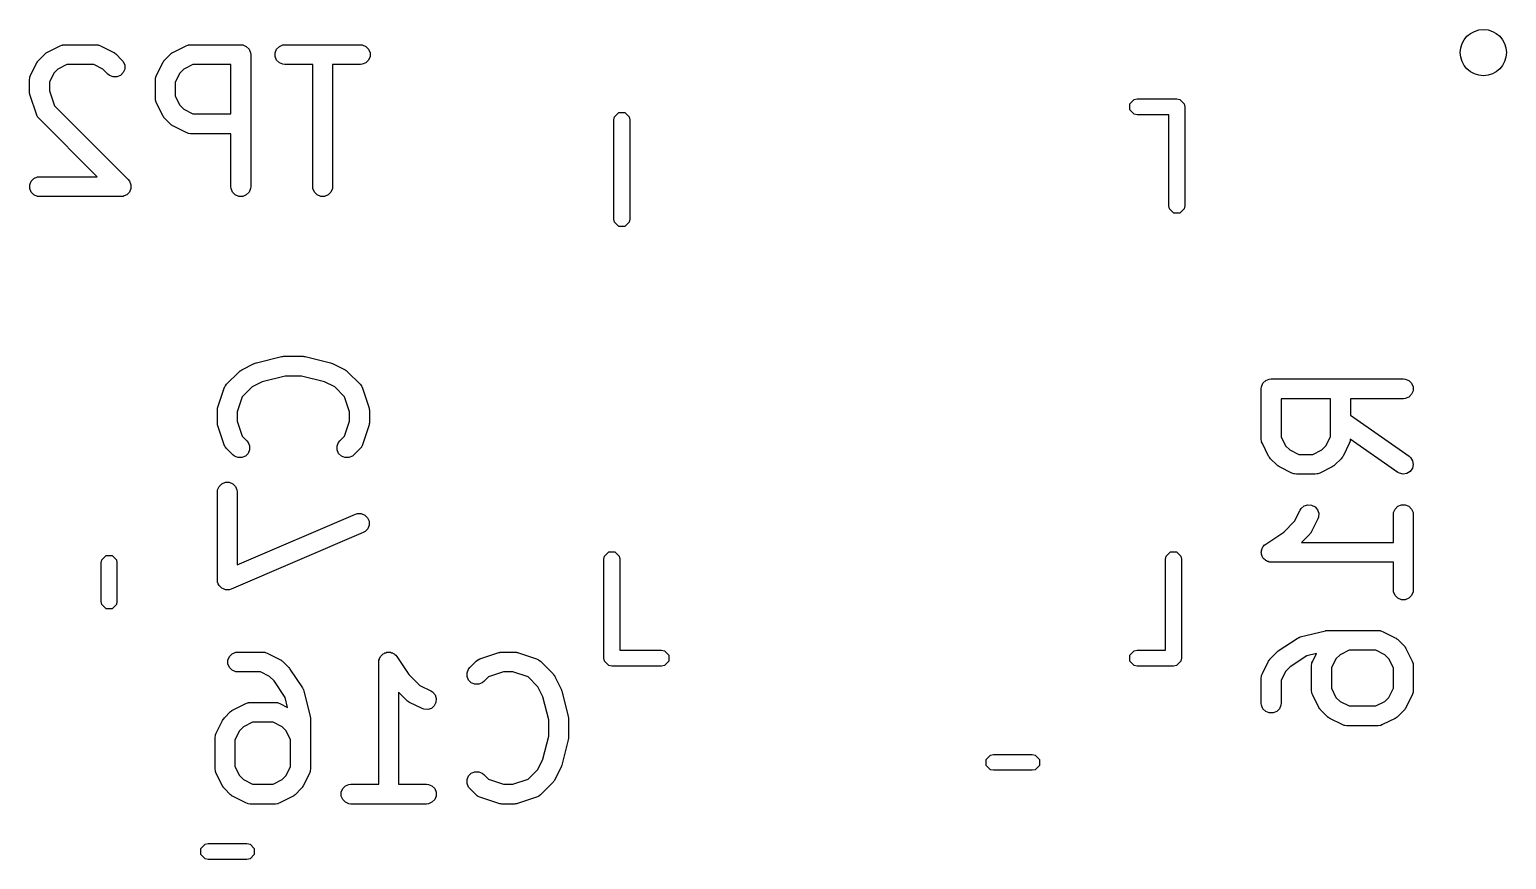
# Model space of a CAD drawing. Header units: inches. Extents: x 4.91 to 6.65, y -5 to -3.32.
# Drawn here: x 5.7188 to 6.1589, y -4.0531 to -3.8057 of the extents above; entities that cross this region are included whole.
import ezdxf

# ---------------------------------------------------------------- set-up
doc = ezdxf.new("R2010")
doc.units = ezdxf.units.IN
doc.header["$MEASUREMENT"] = 0
doc.layers.add('BLACK', color=250, linetype='CONTINUOUS')

msp = doc.modelspace()

# ---------------------------------------------------------------- linework, layer by layer
at = {"layer": 'BLACK', "linetype": 'CONTINUOUS'}
for p, q in [((5.72421, -3.81242), (5.72796, -3.81054)), ((5.72796, -3.81054), (5.7285, -3.81033)), ((5.7285, -3.81033), (5.72861, -3.81033)), ((5.72861, -3.81033), (5.72871, -3.81029)), ((5.72871, -3.81029), (5.72928, -3.81023)), ((5.72928, -3.81023), (5.73866, -3.81023)), ((5.73866, -3.81023), (5.73923, -3.81029)), ((5.73923, -3.81029), (5.73933, -3.81033)), ((5.73933, -3.81033), (5.73944, -3.81033)), ((5.73944, -3.81033), (5.73998, -3.81054)), ((5.73998, -3.81054), (5.74373, -3.81242)), ((5.76171, -3.81242), (5.76546, -3.81054)), ((5.76546, -3.81054), (5.766, -3.81033)), ((5.766, -3.81033), (5.76611, -3.81033)), ((5.76611, -3.81033), (5.7662, -3.81029)), ((5.7662, -3.81029), (5.76678, -3.81023)), ((5.76678, -3.81023), (5.78178, -3.81023)), ((5.78178, -3.81023), (5.78235, -3.81029)), ((5.78235, -3.81029), (5.78342, -3.81073)), ((5.79326, -3.81073), (5.79432, -3.81029)), ((5.79432, -3.81029), (5.7949, -3.81023)), ((5.7949, -3.81023), (5.8174, -3.81023)), ((5.8174, -3.81023), (5.81797, -3.81029)), ((5.81797, -3.81029), (5.81904, -3.81073)), ((5.72139, -3.81507), (5.72157, -3.81484)), ((5.72157, -3.81484), (5.72345, -3.81297)), ((5.72345, -3.81297), (5.72367, -3.81278)), ((5.72367, -3.81278), (5.72372, -3.81272)), ((5.72372, -3.81272), (5.72381, -3.81267)), ((5.72381, -3.81267), (5.72389, -3.8126)), ((5.72389, -3.8126), (5.72397, -3.81257)), ((5.72397, -3.81257), (5.72421, -3.81242)), ((5.74373, -3.81242), (5.74398, -3.81257)), ((5.74398, -3.81257), (5.74405, -3.8126)), ((5.74405, -3.8126), (5.74413, -3.81267)), ((5.74413, -3.81267), (5.74422, -3.81272)), ((5.74422, -3.81272), (5.74427, -3.81278)), ((5.74427, -3.81278), (5.7445, -3.81297)), ((5.7445, -3.81297), (5.74637, -3.81484)), ((5.74637, -3.81484), (5.74674, -3.81529)), ((5.75888, -3.81507), (5.75907, -3.81484)), ((5.75907, -3.81484), (5.76094, -3.81297)), ((5.76094, -3.81297), (5.76117, -3.81278)), ((5.76117, -3.81278), (5.76122, -3.81272)), ((5.76122, -3.81272), (5.76131, -3.81267)), ((5.76131, -3.81267), (5.76139, -3.8126)), ((5.76139, -3.8126), (5.76146, -3.81257)), ((5.76146, -3.81257), (5.76171, -3.81242)), ((5.78342, -3.81073), (5.78423, -3.81154)), ((5.78423, -3.81154), (5.78467, -3.81261)), ((5.78467, -3.81261), (5.78473, -3.81318)), ((5.78473, -3.81318), (5.78473, -3.85255)), ((5.792, -3.81261), (5.79245, -3.81154)), ((5.792, -3.81376), (5.792, -3.81261)), ((5.79245, -3.81482), (5.792, -3.81376)), ((5.79245, -3.81154), (5.79326, -3.81073)), ((5.79326, -3.81564), (5.79245, -3.81482)), ((5.81904, -3.81073), (5.81985, -3.81154)), ((5.81985, -3.81482), (5.81904, -3.81564)), ((5.81985, -3.81154), (5.82029, -3.81261)), ((5.82029, -3.81376), (5.81985, -3.81482)), ((5.82029, -3.81261), (5.82029, -3.81376)), ((5.71894, -3.8199), (5.71914, -3.81936)), ((5.71914, -3.81936), (5.72102, -3.81561)), ((5.72102, -3.81561), (5.72117, -3.81536)), ((5.72117, -3.81536), (5.7212, -3.81529)), ((5.7212, -3.81529), (5.72127, -3.81521)), ((5.72127, -3.81521), (5.72133, -3.81512)), ((5.72133, -3.81512), (5.72139, -3.81507)), ((5.72609, -3.81868), (5.72474, -3.82138)), ((5.72728, -3.81748), (5.72609, -3.81868)), ((5.72998, -3.81613), (5.72728, -3.81748)), ((5.73796, -3.81613), (5.72998, -3.81613)), ((5.74066, -3.81748), (5.73796, -3.81613)), ((5.74219, -3.81902), (5.74066, -3.81748)), ((5.74264, -3.81939), (5.74219, -3.81902)), ((5.74371, -3.81983), (5.74264, -3.81939)), ((5.74592, -3.81939), (5.74486, -3.81983)), ((5.74674, -3.81857), (5.74592, -3.81939)), ((5.74674, -3.81529), (5.74718, -3.81636)), ((5.74718, -3.81751), (5.74674, -3.81857)), ((5.74718, -3.81636), (5.74718, -3.81751)), ((5.75643, -3.8199), (5.75664, -3.81936)), ((5.75664, -3.81936), (5.75851, -3.81561)), ((5.75851, -3.81561), (5.75867, -3.81536)), ((5.75867, -3.81536), (5.7587, -3.81529)), ((5.7587, -3.81529), (5.75877, -3.81521)), ((5.75877, -3.81521), (5.75882, -3.81512)), ((5.75882, -3.81512), (5.75888, -3.81507)), ((5.76358, -3.81868), (5.76223, -3.82138)), ((5.76478, -3.81748), (5.76358, -3.81868)), ((5.76748, -3.81613), (5.76478, -3.81748)), ((5.77882, -3.81613), (5.76748, -3.81613)), ((5.77882, -3.83085), (5.77882, -3.81613)), ((5.79432, -3.81608), (5.79326, -3.81564)), ((5.7949, -3.81613), (5.79432, -3.81608)), ((5.8032, -3.81613), (5.7949, -3.81613)), ((5.8032, -3.85255), (5.8032, -3.81613)), ((5.8174, -3.81613), (5.8091, -3.81613)), ((5.8091, -3.81613), (5.8091, -3.85255)), ((5.81797, -3.81608), (5.8174, -3.81613)), ((5.81904, -3.81564), (5.81797, -3.81608)), ((5.71883, -3.82068), (5.71889, -3.8201)), ((5.71883, -3.82443), (5.71883, -3.82068)), ((5.71889, -3.8201), (5.71893, -3.82001)), ((5.71893, -3.82001), (5.71894, -3.8199)), ((5.72474, -3.82138), (5.72474, -3.82395)), ((5.74486, -3.81983), (5.74371, -3.81983)), ((5.75633, -3.82068), (5.75638, -3.8201)), ((5.75633, -3.82631), (5.75633, -3.82068)), ((5.75638, -3.8201), (5.75642, -3.82001)), ((5.75642, -3.82001), (5.75643, -3.8199)), ((5.76223, -3.82138), (5.76223, -3.82561)), ((5.71886, -3.82472), (5.71883, -3.82443)), ((5.71886, -3.8248), (5.71886, -3.82472)), ((5.71888, -3.8249), (5.71886, -3.8248)), ((5.71889, -3.82501), (5.71888, -3.8249)), ((5.71892, -3.82508), (5.71889, -3.82501)), ((5.71898, -3.82536), (5.71892, -3.82508)), ((5.72086, -3.83099), (5.71898, -3.82536)), ((5.72474, -3.82395), (5.72624, -3.82846)), ((5.75638, -3.82688), (5.75633, -3.82631)), ((5.75642, -3.82698), (5.75638, -3.82688)), ((5.75643, -3.82709), (5.75642, -3.82698)), ((5.75664, -3.82763), (5.75643, -3.82709)), ((5.75851, -3.83138), (5.75664, -3.82763)), ((5.76223, -3.82561), (5.76358, -3.82831)), ((6.04664, -3.82784), (6.04791, -3.82656)), ((6.04664, -3.82964), (6.04664, -3.82784)), ((6.04791, -3.82656), (6.04882, -3.82638)), ((6.04882, -3.82638), (6.06063, -3.82638)), ((6.06063, -3.82638), (6.06153, -3.82656)), ((6.06153, -3.82656), (6.06281, -3.82784)), ((6.06281, -3.82784), (6.06299, -3.82874)), ((5.72109, -3.83152), (5.72086, -3.83099)), ((5.72116, -3.8316), (5.72109, -3.83152)), ((5.7212, -3.8317), (5.72116, -3.8316)), ((5.72157, -3.83214), (5.7212, -3.8317)), ((5.73903, -3.8496), (5.72157, -3.83214)), ((5.72624, -3.82846), (5.74824, -3.85046)), ((5.75867, -3.83162), (5.75851, -3.83138)), ((5.7587, -3.8317), (5.75867, -3.83162)), ((5.75877, -3.83178), (5.7587, -3.8317)), ((5.75882, -3.83187), (5.75877, -3.83178)), ((5.75888, -3.83192), (5.75882, -3.83187)), ((5.75907, -3.83214), (5.75888, -3.83192)), ((5.76094, -3.83402), (5.75907, -3.83214)), ((5.76358, -3.82831), (5.76478, -3.8295)), ((5.76478, -3.8295), (5.76748, -3.83085)), ((5.76748, -3.83085), (5.77882, -3.83085)), ((5.89291, -3.83268), (5.89309, -3.83177)), ((5.89309, -3.83177), (5.89437, -3.83049)), ((5.89437, -3.83049), (5.89618, -3.83049)), ((5.89618, -3.83049), (5.89746, -3.83177)), ((5.89746, -3.83177), (5.89764, -3.83268)), ((6.04791, -3.83092), (6.04664, -3.82964)), ((6.04882, -3.8311), (6.04791, -3.83092)), ((6.05827, -3.8311), (6.04882, -3.8311)), ((6.05827, -3.85827), (6.05827, -3.8311)), ((6.06299, -3.82874), (6.06299, -3.85827)), ((5.76117, -3.8342), (5.76094, -3.83402)), ((5.76122, -3.83426), (5.76117, -3.8342)), ((5.76131, -3.83432), (5.76122, -3.83426)), ((5.76139, -3.83438), (5.76131, -3.83432)), ((5.76146, -3.83441), (5.76139, -3.83438)), ((5.76171, -3.83457), (5.76146, -3.83441)), ((5.76546, -3.83645), (5.76171, -3.83457)), ((5.766, -3.83665), (5.76546, -3.83645)), ((5.76611, -3.83666), (5.766, -3.83665)), ((5.7662, -3.8367), (5.76611, -3.83666)), ((5.76678, -3.83676), (5.7662, -3.8367)), ((5.77882, -3.83676), (5.76678, -3.83676)), ((5.77882, -3.85255), (5.77882, -3.83676)), ((5.89291, -3.8622), (5.89291, -3.83268)), ((5.89764, -3.83268), (5.89764, -3.8622)), ((5.71933, -3.85091), (5.72014, -3.8501)), ((5.72014, -3.8501), (5.72121, -3.84966)), ((5.72121, -3.84966), (5.72178, -3.8496)), ((5.72178, -3.8496), (5.73903, -3.8496)), ((5.71889, -3.85198), (5.71933, -3.85091)), ((5.71889, -3.85313), (5.71889, -3.85198)), ((5.71933, -3.85419), (5.71889, -3.85313)), ((5.72014, -3.85501), (5.71933, -3.85419)), ((5.74861, -3.85419), (5.7478, -3.85501)), ((5.74824, -3.85046), (5.74861, -3.85091)), ((5.74861, -3.85091), (5.74905, -3.85198)), ((5.74905, -3.85313), (5.74861, -3.85419)), ((5.74905, -3.85198), (5.74905, -3.85313)), ((5.77888, -3.85313), (5.77882, -3.85255)), ((5.77932, -3.85419), (5.77888, -3.85313)), ((5.78014, -3.85501), (5.77932, -3.85419)), ((5.78423, -3.85419), (5.78342, -3.85501)), ((5.78467, -3.85313), (5.78423, -3.85419)), ((5.78473, -3.85255), (5.78467, -3.85313)), ((5.80325, -3.85313), (5.8032, -3.85255)), ((5.80369, -3.85419), (5.80325, -3.85313)), ((5.80451, -3.85501), (5.80369, -3.85419)), ((5.8086, -3.85419), (5.80779, -3.85501)), ((5.80905, -3.85313), (5.8086, -3.85419)), ((5.8091, -3.85255), (5.80905, -3.85313)), ((5.72121, -3.85545), (5.72014, -3.85501)), ((5.72178, -3.8555), (5.72121, -3.85545)), ((5.74616, -3.8555), (5.72178, -3.8555)), ((5.74673, -3.85545), (5.74616, -3.8555)), ((5.74704, -3.85532), (5.74673, -3.85545)), ((5.7478, -3.85501), (5.74704, -3.85532)), ((5.7812, -3.85545), (5.78014, -3.85501)), ((5.78235, -3.85545), (5.7812, -3.85545)), ((5.78342, -3.85501), (5.78235, -3.85545)), ((5.80557, -3.85545), (5.80451, -3.85501)), ((5.80673, -3.85545), (5.80557, -3.85545)), ((5.80779, -3.85501), (5.80673, -3.85545)), ((6.05845, -3.85917), (6.05827, -3.85827)), ((6.06299, -3.85827), (6.06281, -3.85917)), ((5.89309, -3.86311), (5.89291, -3.8622)), ((5.89437, -3.86439), (5.89309, -3.86311)), ((5.89746, -3.86311), (5.89618, -3.86439)), ((5.89764, -3.8622), (5.89746, -3.86311)), ((6.05973, -3.86045), (6.05845, -3.85917)), ((6.06153, -3.86045), (6.05973, -3.86045)), ((6.06281, -3.85917), (6.06153, -3.86045)), ((5.89618, -3.86439), (5.89437, -3.86439)), ((5.78165, -3.90744), (5.78173, -3.90737)), ((5.78173, -3.90737), (5.7818, -3.90734)), ((5.7818, -3.90734), (5.78205, -3.90718)), ((5.78205, -3.90718), (5.7858, -3.90531)), ((5.7858, -3.90531), (5.78584, -3.90529)), ((5.78584, -3.90529), (5.78586, -3.90528)), ((5.78586, -3.90528), (5.7861, -3.90519)), ((5.7861, -3.90519), (5.78634, -3.9051)), ((5.78634, -3.9051), (5.78636, -3.9051)), ((5.78636, -3.9051), (5.78641, -3.90508)), ((5.78641, -3.90508), (5.79391, -3.90321)), ((5.79391, -3.90321), (5.79401, -3.90319)), ((5.79401, -3.90319), (5.79405, -3.90318)), ((5.79405, -3.90318), (5.79426, -3.90316)), ((5.79426, -3.90316), (5.79448, -3.90312)), ((5.79448, -3.90312), (5.79452, -3.90313)), ((5.79452, -3.90313), (5.79462, -3.90312)), ((5.79462, -3.90312), (5.80025, -3.90312)), ((5.80025, -3.90312), (5.80035, -3.90313)), ((5.80035, -3.90313), (5.80039, -3.90312)), ((5.80039, -3.90312), (5.8006, -3.90316)), ((5.8006, -3.90316), (5.80082, -3.90318)), ((5.80082, -3.90318), (5.80086, -3.90319)), ((5.80086, -3.90319), (5.80096, -3.90321)), ((5.80096, -3.90321), (5.80846, -3.90508)), ((5.80846, -3.90508), (5.8085, -3.9051)), ((5.8085, -3.9051), (5.80852, -3.9051)), ((5.80852, -3.9051), (5.80876, -3.90519)), ((5.80876, -3.90519), (5.80901, -3.90528)), ((5.80901, -3.90528), (5.80902, -3.90529)), ((5.80902, -3.90529), (5.80907, -3.90531)), ((5.80907, -3.90531), (5.81282, -3.90718)), ((5.81282, -3.90718), (5.81306, -3.90734)), ((5.81306, -3.90734), (5.81313, -3.90737)), ((5.81313, -3.90737), (5.81322, -3.90744)), ((5.77717, -3.91193), (5.77754, -3.91149)), ((5.77754, -3.91149), (5.78129, -3.90774)), ((5.78129, -3.90774), (5.78151, -3.90755)), ((5.78151, -3.90755), (5.78156, -3.90749)), ((5.78156, -3.90749), (5.78165, -3.90744)), ((5.78815, -3.91073), (5.78512, -3.91225)), ((5.79499, -3.90903), (5.78815, -3.91073)), ((5.79988, -3.90903), (5.79499, -3.90903)), ((5.80671, -3.91073), (5.79988, -3.90903)), ((5.80975, -3.91225), (5.80671, -3.91073)), ((5.81322, -3.90744), (5.8133, -3.90749)), ((5.8133, -3.90749), (5.81336, -3.90755)), ((5.81336, -3.90755), (5.81358, -3.90774)), ((5.81358, -3.90774), (5.81733, -3.91149)), ((5.81733, -3.91149), (5.8177, -3.91193)), ((6.08588, -3.91225), (6.08632, -3.91118)), ((6.08632, -3.91118), (6.08713, -3.91037)), ((6.08713, -3.91037), (6.0882, -3.90993)), ((6.0882, -3.90993), (6.08877, -3.90987)), ((6.08877, -3.90987), (6.12814, -3.90987)), ((6.12814, -3.90987), (6.12872, -3.90993)), ((6.12872, -3.90993), (6.12978, -3.91037)), ((6.12978, -3.91037), (6.1306, -3.91118)), ((6.1306, -3.91118), (6.13104, -3.91225)), ((5.77495, -3.91826), (5.77682, -3.91264)), ((5.77682, -3.91264), (5.77706, -3.91211)), ((5.77706, -3.91211), (5.77713, -3.91203)), ((5.77713, -3.91203), (5.77717, -3.91193)), ((5.7822, -3.91517), (5.7807, -3.91968)), ((5.78512, -3.91225), (5.7822, -3.91517)), ((5.81266, -3.91517), (5.80975, -3.91225)), ((5.81417, -3.91968), (5.81266, -3.91517)), ((5.8177, -3.91193), (5.81774, -3.91203)), ((5.81774, -3.91203), (5.81781, -3.91211)), ((5.81781, -3.91211), (5.81805, -3.91264)), ((5.81805, -3.91264), (5.81992, -3.91826)), ((6.08582, -3.91282), (6.08588, -3.91225)), ((6.08582, -3.92782), (6.08582, -3.91282)), ((6.10644, -3.91578), (6.09173, -3.91578)), ((6.09173, -3.91578), (6.09173, -3.92712)), ((6.10644, -3.92712), (6.10644, -3.91578)), ((6.12814, -3.91578), (6.11235, -3.91578)), ((6.11235, -3.91578), (6.11235, -3.92066)), ((6.12872, -3.91572), (6.12814, -3.91578)), ((6.12978, -3.91528), (6.12872, -3.91572)), ((6.1306, -3.91446), (6.12978, -3.91528)), ((6.13104, -3.9134), (6.1306, -3.91446)), ((6.13104, -3.91225), (6.13104, -3.9134)), ((5.7748, -3.9192), (5.77482, -3.91891)), ((5.7748, -3.92295), (5.7748, -3.9192)), ((5.77482, -3.91883), (5.77484, -3.91873)), ((5.77482, -3.91891), (5.77482, -3.91883)), ((5.77484, -3.91873), (5.77485, -3.91862)), ((5.77485, -3.91862), (5.77488, -3.91855)), ((5.77488, -3.91855), (5.77495, -3.91826)), ((5.7807, -3.91968), (5.7807, -3.92247)), ((5.81417, -3.92247), (5.81417, -3.91968)), ((5.81992, -3.91826), (5.81998, -3.91855)), ((5.81998, -3.91855), (5.82001, -3.91862)), ((5.82001, -3.91862), (5.82003, -3.91873)), ((5.82003, -3.91873), (5.82005, -3.91883)), ((5.82005, -3.91883), (5.82004, -3.91891)), ((5.82004, -3.91891), (5.82007, -3.9192)), ((5.82007, -3.9192), (5.82007, -3.92295)), ((5.77482, -3.92324), (5.7748, -3.92295)), ((5.77482, -3.92332), (5.77482, -3.92324)), ((5.77484, -3.92342), (5.77482, -3.92332)), ((5.77485, -3.92352), (5.77484, -3.92342)), ((5.77488, -3.9236), (5.77485, -3.92352)), ((5.77495, -3.92388), (5.77488, -3.9236)), ((5.77682, -3.92951), (5.77495, -3.92388)), ((5.7807, -3.92247), (5.7822, -3.92698)), ((5.81266, -3.92698), (5.81417, -3.92247)), ((5.81992, -3.92388), (5.81805, -3.92951)), ((5.81998, -3.9236), (5.81992, -3.92388)), ((5.82001, -3.92352), (5.81998, -3.9236)), ((5.82003, -3.92342), (5.82001, -3.92352)), ((5.82005, -3.92332), (5.82003, -3.92342)), ((5.82007, -3.92295), (5.82004, -3.92324)), ((5.82004, -3.92324), (5.82005, -3.92332)), ((6.11235, -3.92066), (6.12984, -3.9329)), ((5.7822, -3.92698), (5.78359, -3.92836)), ((5.78359, -3.92836), (5.78395, -3.92881)), ((5.78395, -3.92881), (5.78439, -3.92987)), ((5.81047, -3.92987), (5.81091, -3.92881)), ((5.81091, -3.92881), (5.81128, -3.92836)), ((5.81128, -3.92836), (5.81266, -3.92698)), ((6.08588, -3.9284), (6.08582, -3.92782)), ((6.08592, -3.9285), (6.08588, -3.9284)), ((6.08592, -3.9286), (6.08592, -3.9285)), ((6.08613, -3.92914), (6.08592, -3.9286)), ((6.08801, -3.93289), (6.08613, -3.92914)), ((6.09173, -3.92712), (6.09307, -3.92982)), ((6.10509, -3.92982), (6.10644, -3.92712)), ((6.11204, -3.92914), (6.11016, -3.93289)), ((6.11224, -3.9286), (6.11204, -3.92914)), ((6.11225, -3.9285), (6.11224, -3.9286)), ((6.11229, -3.9284), (6.11225, -3.9285)), ((6.11234, -3.92787), (6.11229, -3.9284)), ((6.12645, -3.93774), (6.11234, -3.92787)), ((5.77706, -3.93003), (5.77682, -3.92951)), ((5.77713, -3.93011), (5.77706, -3.93003)), ((5.77717, -3.93021), (5.77713, -3.93011)), ((5.77754, -3.93066), (5.77717, -3.93021)), ((5.77941, -3.93253), (5.77754, -3.93066)), ((5.77986, -3.9329), (5.77941, -3.93253)), ((5.78092, -3.93334), (5.77986, -3.9329)), ((5.78207, -3.93334), (5.78092, -3.93334)), ((5.78314, -3.9329), (5.78207, -3.93334)), ((5.78395, -3.93209), (5.78314, -3.9329)), ((5.78439, -3.93102), (5.78395, -3.93209)), ((5.78439, -3.92987), (5.78439, -3.93102)), ((5.81047, -3.93102), (5.81047, -3.92987)), ((5.81091, -3.93209), (5.81047, -3.93102)), ((5.81173, -3.9329), (5.81091, -3.93209)), ((5.81279, -3.93334), (5.81173, -3.9329)), ((5.81395, -3.93334), (5.81279, -3.93334)), ((5.81501, -3.9329), (5.81395, -3.93334)), ((5.81546, -3.93253), (5.81501, -3.9329)), ((5.81733, -3.93066), (5.81546, -3.93253)), ((5.8177, -3.93021), (5.81733, -3.93066)), ((5.81774, -3.93011), (5.8177, -3.93021)), ((5.81781, -3.93003), (5.81774, -3.93011)), ((5.81805, -3.92951), (5.81781, -3.93003)), ((6.08816, -3.93314), (6.08801, -3.93289)), ((6.08819, -3.93321), (6.08816, -3.93314)), ((6.08826, -3.93329), (6.08819, -3.93321)), ((6.08831, -3.93338), (6.08826, -3.93329)), ((6.08837, -3.93343), (6.08831, -3.93338)), ((6.08856, -3.93366), (6.08837, -3.93343)), ((6.09043, -3.93553), (6.08856, -3.93366)), ((6.09307, -3.92982), (6.09427, -3.93102)), ((6.09427, -3.93102), (6.09697, -3.93237)), ((6.09697, -3.93237), (6.1012, -3.93237)), ((6.1012, -3.93237), (6.1039, -3.93102)), ((6.1039, -3.93102), (6.10509, -3.92982)), ((6.10961, -3.93366), (6.10773, -3.93553)), ((6.10979, -3.93343), (6.10961, -3.93366)), ((6.10985, -3.93338), (6.10979, -3.93343)), ((6.10991, -3.93329), (6.10985, -3.93338)), ((6.10998, -3.93321), (6.10991, -3.93329)), ((6.11, -3.93314), (6.10998, -3.93321)), ((6.11016, -3.93289), (6.11, -3.93314)), ((6.12984, -3.9329), (6.13028, -3.93328)), ((6.13028, -3.93328), (6.13089, -3.93425)), ((6.09066, -3.93572), (6.09043, -3.93553)), ((6.09071, -3.93578), (6.09066, -3.93572)), ((6.0908, -3.93583), (6.09071, -3.93578)), ((6.09088, -3.9359), (6.0908, -3.93583)), ((6.09095, -3.93593), (6.09088, -3.9359)), ((6.0912, -3.93609), (6.09095, -3.93593)), ((6.09495, -3.93796), (6.0912, -3.93609)), ((6.09549, -3.93817), (6.09495, -3.93796)), ((6.0956, -3.93818), (6.09549, -3.93817)), ((6.0957, -3.93822), (6.0956, -3.93818)), ((6.09627, -3.93827), (6.0957, -3.93822)), ((6.10247, -3.93822), (6.1019, -3.93827)), ((6.10257, -3.93818), (6.10247, -3.93822)), ((6.10268, -3.93817), (6.10257, -3.93818)), ((6.10322, -3.93796), (6.10268, -3.93817)), ((6.10697, -3.93609), (6.10322, -3.93796)), ((6.10721, -3.93593), (6.10697, -3.93609)), ((6.10729, -3.9359), (6.10721, -3.93593)), ((6.10737, -3.93583), (6.10729, -3.9359)), ((6.10746, -3.93578), (6.10737, -3.93583)), ((6.10751, -3.93572), (6.10746, -3.93578)), ((6.10773, -3.93553), (6.10751, -3.93572)), ((6.12695, -3.93802), (6.12645, -3.93774)), ((6.12808, -3.93827), (6.12695, -3.93802)), ((6.12921, -3.93807), (6.12808, -3.93827)), ((6.13018, -3.93745), (6.12921, -3.93807)), ((6.13085, -3.93651), (6.13018, -3.93745)), ((6.13109, -3.93538), (6.13085, -3.93651)), ((6.13089, -3.93425), (6.13109, -3.93538)), ((5.77485, -3.94299), (5.77529, -3.94193)), ((5.77529, -3.94193), (5.77611, -3.94111)), ((5.77611, -3.94111), (5.77717, -3.94067)), ((5.77717, -3.94067), (5.77832, -3.94067)), ((5.77832, -3.94067), (5.77939, -3.94111)), ((5.77939, -3.94111), (5.7802, -3.94193)), ((5.7802, -3.94193), (5.78064, -3.94299)), ((6.1019, -3.93827), (6.09627, -3.93827)), ((5.7748, -3.94357), (5.77485, -3.94299)), ((5.7748, -3.96982), (5.7748, -3.94357)), ((5.78064, -3.94299), (5.7807, -3.94357)), ((5.7807, -3.94357), (5.7807, -3.96534)), ((5.7807, -3.96534), (5.81596, -3.95023)), ((5.81596, -3.95023), (5.81651, -3.95005)), ((5.81651, -3.95005), (5.81766, -3.95004)), ((5.81766, -3.95004), (5.81873, -3.95047)), ((5.81873, -3.95047), (5.81955, -3.95127)), ((5.81955, -3.95127), (5.82001, -3.95233)), ((6.09572, -3.95232), (6.09738, -3.949)), ((6.09738, -3.949), (6.09769, -3.94851)), ((6.09769, -3.94851), (6.09856, -3.94775)), ((6.09856, -3.94775), (6.09965, -3.94739)), ((6.09965, -3.94739), (6.1008, -3.94747)), ((6.1008, -3.94747), (6.10183, -3.94799)), ((6.10183, -3.94799), (6.10259, -3.94886)), ((6.10259, -3.94886), (6.10295, -3.94995)), ((6.10287, -3.9511), (6.10266, -3.95164)), ((6.10295, -3.94995), (6.10287, -3.9511)), ((6.12519, -3.95032), (6.12525, -3.94974)), ((6.12519, -3.95861), (6.12519, -3.95032)), ((6.12525, -3.94974), (6.12569, -3.94868)), ((6.12569, -3.94868), (6.1265, -3.94786)), ((6.1265, -3.94786), (6.12757, -3.94742)), ((6.12757, -3.94742), (6.12872, -3.94742)), ((6.12872, -3.94742), (6.12978, -3.94786)), ((6.12978, -3.94786), (6.1306, -3.94868)), ((6.1306, -3.94868), (6.13104, -3.94974)), ((6.13104, -3.94974), (6.1311, -3.95032)), ((6.1311, -3.95032), (6.1311, -3.97282)), ((5.81828, -3.95566), (5.77891, -3.97253)), ((5.81879, -3.95538), (5.81828, -3.95566)), ((5.81959, -3.95455), (5.81879, -3.95538)), ((5.82002, -3.95348), (5.81959, -3.95455)), ((5.82001, -3.95233), (5.82002, -3.95348)), ((6.08713, -3.95911), (6.09252, -3.95552)), ((6.09252, -3.95552), (6.09572, -3.95232)), ((6.10053, -3.95579), (6.10048, -3.95588)), ((6.1006, -3.95571), (6.10053, -3.95579)), ((6.10063, -3.95564), (6.1006, -3.95571)), ((6.10079, -3.95539), (6.10063, -3.95564)), ((6.10266, -3.95164), (6.10079, -3.95539)), ((6.08605, -3.96043), (6.08621, -3.96019)), ((6.08621, -3.96019), (6.08632, -3.95993)), ((6.08632, -3.95993), (6.08652, -3.95972)), ((6.08652, -3.95972), (6.08669, -3.95948)), ((6.08669, -3.95948), (6.08713, -3.95911)), ((6.08713, -3.95911), (6.08713, -3.95911)), ((6.08713, -3.95911), (6.08713, -3.95911)), ((6.08713, -3.95911), (6.08713, -3.95911)), ((6.10023, -3.95616), (6.09778, -3.95861)), ((6.09778, -3.95861), (6.12519, -3.95861)), ((6.10042, -3.95593), (6.10023, -3.95616)), ((6.10048, -3.95588), (6.10042, -3.95593)), ((5.74016, -3.96471), (5.74034, -3.96381)), ((5.74034, -3.96381), (5.74162, -3.96253)), ((5.74162, -3.96253), (5.74342, -3.96253)), ((5.74342, -3.96253), (5.7447, -3.96381)), ((5.7447, -3.96381), (5.74488, -3.96471)), ((5.88996, -3.96358), (5.89014, -3.96268)), ((5.88996, -3.99311), (5.88996, -3.96358)), ((5.89014, -3.96268), (5.89142, -3.9614)), ((5.89142, -3.9614), (5.89323, -3.9614)), ((5.89323, -3.9614), (5.89451, -3.96268)), ((5.89451, -3.96268), (5.89469, -3.96358)), ((5.89469, -3.96358), (5.89469, -3.99075)), ((6.05728, -3.96358), (6.05746, -3.96268)), ((6.05728, -3.99075), (6.05728, -3.96358)), ((6.05746, -3.96268), (6.05874, -3.9614)), ((6.05874, -3.9614), (6.06055, -3.9614)), ((6.06055, -3.9614), (6.06183, -3.96268)), ((6.06183, -3.96268), (6.06201, -3.96358)), ((6.06201, -3.96358), (6.06201, -3.99311)), ((6.08582, -3.96156), (6.08588, -3.96128)), ((6.08588, -3.96185), (6.08582, -3.96156)), ((6.08588, -3.96099), (6.08599, -3.96072)), ((6.08588, -3.96128), (6.08588, -3.96099)), ((6.08588, -3.96214), (6.08588, -3.96185)), ((6.08599, -3.96241), (6.08588, -3.96214)), ((6.08599, -3.96072), (6.08605, -3.96043)), ((6.08604, -3.96269), (6.08599, -3.96241)), ((6.08621, -3.96294), (6.08604, -3.96269)), ((6.08632, -3.96321), (6.08621, -3.96294)), ((6.08652, -3.96341), (6.08632, -3.96321)), ((6.08668, -3.96365), (6.08652, -3.96341)), ((6.08693, -3.96382), (6.08668, -3.96365)), ((6.08713, -3.96402), (6.08693, -3.96382)), ((6.0874, -3.96413), (6.08713, -3.96402)), ((6.08764, -3.96429), (6.0874, -3.96413)), ((6.08793, -3.96435), (6.08764, -3.96429)), ((6.0882, -3.96446), (6.08793, -3.96435)), ((6.08877, -3.96452), (6.0882, -3.96446)), ((6.12519, -3.96452), (6.08877, -3.96452)), ((6.08877, -3.96452), (6.08877, -3.96452)), ((6.08877, -3.96452), (6.08877, -3.96452)), ((6.08877, -3.96452), (6.08877, -3.96452)), ((6.12519, -3.97282), (6.12519, -3.96452)), ((5.74016, -3.97623), (5.74016, -3.96471)), ((5.74488, -3.96471), (5.74488, -3.97623)), ((5.77485, -3.97039), (5.7748, -3.96982)), ((5.77486, -3.97041), (5.77485, -3.97039)), ((5.77486, -3.97043), (5.77486, -3.97041)), ((5.77508, -3.97094), (5.77486, -3.97043)), ((5.77529, -3.97146), (5.77508, -3.97094)), ((5.77531, -3.97147), (5.77529, -3.97146)), ((5.77531, -3.97149), (5.77531, -3.97147)), ((5.77571, -3.97188), (5.77531, -3.97149)), ((5.77611, -3.97227), (5.77571, -3.97188)), ((5.77613, -3.97228), (5.77611, -3.97227)), ((5.77614, -3.97229), (5.77613, -3.97228)), ((5.77666, -3.9725), (5.77614, -3.97229)), ((5.77717, -3.97271), (5.77666, -3.9725)), ((5.77719, -3.97271), (5.77717, -3.97271)), ((5.77721, -3.97272), (5.77719, -3.97271)), ((5.77777, -3.97271), (5.77721, -3.97272)), ((5.77832, -3.97271), (5.77777, -3.97271)), ((5.77834, -3.97271), (5.77832, -3.97271)), ((5.77836, -3.97271), (5.77834, -3.97271)), ((5.77891, -3.97253), (5.77836, -3.97271)), ((6.12525, -3.97339), (6.12519, -3.97282)), ((6.12569, -3.97446), (6.12525, -3.97339)), ((6.13104, -3.97339), (6.1306, -3.97446)), ((6.1311, -3.97282), (6.13104, -3.97339)), ((5.74034, -3.97713), (5.74016, -3.97623)), ((5.74162, -3.97841), (5.74034, -3.97713)), ((5.7447, -3.97713), (5.74342, -3.97841)), ((5.74488, -3.97623), (5.7447, -3.97713)), ((6.1265, -3.97527), (6.12569, -3.97446)), ((6.12757, -3.97571), (6.1265, -3.97527)), ((6.12872, -3.97571), (6.12757, -3.97571)), ((6.12978, -3.97527), (6.12872, -3.97571)), ((6.1306, -3.97446), (6.12978, -3.97527)), ((5.74342, -3.97841), (5.74162, -3.97841)), ((6.09743, -3.98682), (6.10493, -3.98495)), ((6.10493, -3.98495), (6.10503, -3.98493)), ((6.10503, -3.98493), (6.10507, -3.98492)), ((6.10507, -3.98492), (6.10529, -3.9849)), ((6.10529, -3.9849), (6.1055, -3.98486)), ((6.1055, -3.98486), (6.10554, -3.98487)), ((6.10554, -3.98487), (6.10565, -3.98486)), ((6.10565, -3.98486), (6.12064, -3.98486)), ((6.12064, -3.98486), (6.12122, -3.98492)), ((6.12122, -3.98492), (6.12132, -3.98496)), ((6.12132, -3.98496), (6.12142, -3.98497)), ((6.12142, -3.98497), (6.12196, -3.98517)), ((6.12196, -3.98517), (6.12571, -3.98705)), ((5.89469, -3.99075), (5.90709, -3.99075)), ((5.90709, -3.99075), (5.90799, -3.99093)), ((5.90799, -3.99093), (5.90927, -3.99221)), ((6.04664, -3.99221), (6.04791, -3.99093)), ((6.04791, -3.99093), (6.04882, -3.99075)), ((6.04882, -3.99075), (6.05728, -3.99075)), ((6.09067, -3.99116), (6.09088, -3.99098)), ((6.09088, -3.99098), (6.09651, -3.98723)), ((6.09088, -3.99098), (6.09088, -3.99098)), ((6.09088, -3.99098), (6.09088, -3.99098)), ((6.09651, -3.98723), (6.09683, -3.98706)), ((6.09683, -3.98706), (6.09688, -3.98702)), ((6.09688, -3.98702), (6.09695, -3.98699)), ((6.09695, -3.98699), (6.09702, -3.98696)), ((6.09702, -3.98696), (6.09709, -3.98695)), ((6.09709, -3.98695), (6.09743, -3.98682)), ((6.11197, -3.99077), (6.10927, -3.99212)), ((6.11995, -3.99077), (6.11197, -3.99077)), ((6.12264, -3.99212), (6.11995, -3.99077)), ((6.12571, -3.98705), (6.12596, -3.9872)), ((6.12596, -3.9872), (6.12603, -3.98723)), ((6.12603, -3.98723), (6.12611, -3.9873)), ((6.12611, -3.9873), (6.1262, -3.98736)), ((6.1262, -3.98736), (6.12625, -3.98742)), ((6.12625, -3.98742), (6.12648, -3.9876)), ((6.12648, -3.9876), (6.12836, -3.98948)), ((6.12836, -3.98948), (6.12854, -3.9897)), ((6.12854, -3.9897), (6.1286, -3.98975)), ((6.1286, -3.98975), (6.12866, -3.98984)), ((6.12866, -3.98984), (6.12872, -3.98992)), ((6.12872, -3.98992), (6.12875, -3.98999)), ((6.12875, -3.98999), (6.12891, -3.99024)), ((6.12891, -3.99024), (6.13078, -3.99399)), ((5.77794, -3.99371), (5.77838, -3.99264)), ((5.77794, -3.99486), (5.77794, -3.99371)), ((5.77838, -3.99592), (5.77794, -3.99486)), ((5.77838, -3.99264), (5.7792, -3.99183)), ((5.7792, -3.99183), (5.78026, -3.99139)), ((5.78026, -3.99139), (5.78084, -3.99133)), ((5.78084, -3.99133), (5.78834, -3.99133)), ((5.78834, -3.99133), (5.78892, -3.99139)), ((5.78892, -3.99139), (5.78901, -3.99143)), ((5.78901, -3.99143), (5.78912, -3.99144)), ((5.78912, -3.99144), (5.78966, -3.99164)), ((5.78966, -3.99164), (5.79341, -3.99352)), ((5.79341, -3.99352), (5.79366, -3.99367)), ((5.79366, -3.99367), (5.79373, -3.9937)), ((5.79373, -3.9937), (5.79381, -3.99377)), ((5.79381, -3.99377), (5.7939, -3.99383)), ((5.7939, -3.99383), (5.79395, -3.99389)), ((5.79395, -3.99389), (5.79418, -3.99407)), ((5.79418, -3.99407), (5.79605, -3.99595)), ((5.82288, -3.99428), (5.82294, -3.99371)), ((5.82288, -4.0307), (5.82288, -3.99428)), ((5.82288, -3.99428), (5.82288, -3.99428)), ((5.82288, -3.99428), (5.82288, -3.99428)), ((5.82288, -3.99428), (5.82288, -3.99428)), ((5.82294, -3.99371), (5.82305, -3.99344)), ((5.82305, -3.99344), (5.82311, -3.99315)), ((5.82311, -3.99315), (5.82327, -3.99291)), ((5.82327, -3.99291), (5.82338, -3.99264)), ((5.82338, -3.99264), (5.82359, -3.99244)), ((5.82359, -3.99244), (5.82375, -3.99219)), ((5.82375, -3.99219), (5.82399, -3.99203)), ((5.82399, -3.99203), (5.82419, -3.99183)), ((5.82419, -3.99183), (5.82446, -3.99172)), ((5.82446, -3.99172), (5.82471, -3.99156)), ((5.82471, -3.99156), (5.82499, -3.9915)), ((5.82499, -3.9915), (5.82526, -3.99139)), ((5.82526, -3.99139), (5.82555, -3.99139)), ((5.82555, -3.99139), (5.82584, -3.99133)), ((5.82584, -3.99133), (5.82612, -3.99139)), ((5.82612, -3.99139), (5.82641, -3.99139)), ((5.82641, -3.99139), (5.82668, -3.9915)), ((5.82668, -3.9915), (5.82697, -3.99156)), ((5.82697, -3.99156), (5.82721, -3.99172)), ((5.82721, -3.99172), (5.82747, -3.99183)), ((5.82747, -3.99183), (5.82768, -3.99204)), ((5.82768, -3.99204), (5.82792, -3.9922)), ((5.82792, -3.9922), (5.82829, -3.99264)), ((5.82829, -3.99264), (5.82829, -3.99264)), ((5.82829, -3.99264), (5.82829, -3.99264)), ((5.82829, -3.99264), (5.82829, -3.99265)), ((5.82829, -3.99265), (5.83188, -3.99803)), ((5.84999, -3.99595), (5.85187, -3.99407)), ((5.85187, -3.99407), (5.85232, -3.9937)), ((5.85232, -3.9937), (5.85241, -3.99366)), ((5.85241, -3.99366), (5.85249, -3.99359)), ((5.85249, -3.99359), (5.85302, -3.99336)), ((5.85302, -3.99336), (5.85865, -3.99148)), ((5.85865, -3.99148), (5.85893, -3.99142)), ((5.85893, -3.99142), (5.859, -3.99139)), ((5.859, -3.99139), (5.85911, -3.99138)), ((5.85911, -3.99138), (5.85921, -3.99135)), ((5.85921, -3.99135), (5.85929, -3.99136)), ((5.85929, -3.99136), (5.85958, -3.99133)), ((5.85958, -3.99133), (5.86333, -3.99133)), ((5.86333, -3.99133), (5.86362, -3.99136)), ((5.86362, -3.99136), (5.8637, -3.99135)), ((5.8637, -3.99135), (5.8638, -3.99138)), ((5.8638, -3.99138), (5.86391, -3.99139)), ((5.86391, -3.99139), (5.86398, -3.99142)), ((5.86398, -3.99142), (5.86426, -3.99148)), ((5.86426, -3.99148), (5.86989, -3.99336)), ((5.86989, -3.99336), (5.87042, -3.99359)), ((5.87042, -3.99359), (5.8705, -3.99366)), ((5.8705, -3.99366), (5.87059, -3.9937)), ((5.87059, -3.9937), (5.87104, -3.99407)), ((5.87104, -3.99407), (5.87479, -3.99782)), ((5.89014, -3.99401), (5.88996, -3.99311)), ((5.89142, -3.99529), (5.89014, -3.99401)), ((5.89232, -3.99547), (5.89142, -3.99529)), ((5.90799, -3.99529), (5.90709, -3.99547)), ((5.90927, -3.99401), (5.90799, -3.99529)), ((5.90927, -3.99221), (5.90927, -3.99401)), ((6.04664, -3.99401), (6.04664, -3.99221)), ((6.04791, -3.99529), (6.04664, -3.99401)), ((6.04882, -3.99547), (6.04791, -3.99529)), ((6.06055, -3.99529), (6.05965, -3.99547)), ((6.06183, -3.99401), (6.06055, -3.99529)), ((6.06201, -3.99311), (6.06183, -3.99401)), ((6.08613, -3.99774), (6.08801, -3.99399)), ((6.08801, -3.99399), (6.08816, -3.99374)), ((6.08816, -3.99374), (6.08819, -3.99367)), ((6.08819, -3.99367), (6.08826, -3.99359)), ((6.08826, -3.99359), (6.08831, -3.9935)), ((6.08831, -3.9935), (6.08837, -3.99345)), ((6.08837, -3.99345), (6.08856, -3.99323)), ((6.08856, -3.99323), (6.09043, -3.99135)), ((6.09043, -3.99135), (6.09044, -3.99135)), ((6.09044, -3.99135), (6.09067, -3.99116)), ((6.09044, -3.99135), (6.09044, -3.99135)), ((6.09936, -3.99243), (6.0944, -3.99573)), ((6.10228, -3.9917), (6.09936, -3.99243)), ((6.10082, -3.99531), (6.10087, -3.99474)), ((6.10082, -4.00281), (6.10082, -3.99531)), ((6.10087, -3.99474), (6.10092, -3.99464)), ((6.10092, -3.99453), (6.10113, -3.99399)), ((6.10092, -3.99464), (6.10092, -3.99453)), ((6.10113, -3.99399), (6.10228, -3.9917)), ((6.10807, -3.99331), (6.10672, -3.99601)), ((6.10927, -3.99212), (6.10807, -3.99331)), ((6.12384, -3.99331), (6.12264, -3.99212)), ((6.12519, -3.99601), (6.12384, -3.99331)), ((6.13078, -3.99399), (6.13099, -3.99453)), ((6.13099, -3.99453), (6.131, -3.99464)), ((6.131, -3.99464), (6.13104, -3.99474)), ((6.13104, -3.99474), (6.1311, -3.99531)), ((6.1311, -3.99531), (6.1311, -4.00281)), ((5.7792, -3.99674), (5.77838, -3.99592)), ((5.78026, -3.99718), (5.7792, -3.99674)), ((5.78084, -3.99724), (5.78026, -3.99718)), ((5.78764, -3.99724), (5.78084, -3.99724)), ((5.79034, -3.99859), (5.78764, -3.99724)), ((5.79167, -3.99991), (5.79034, -3.99859)), ((5.79605, -3.99595), (5.79605, -3.99595)), ((5.79605, -3.99595), (5.79605, -3.99595)), ((5.79605, -3.99595), (5.79624, -3.99618)), ((5.79624, -3.99618), (5.79642, -3.99639)), ((5.79642, -3.99639), (5.79642, -3.99639)), ((5.79642, -3.99639), (5.79642, -3.9964)), ((5.79642, -3.9964), (5.80017, -4.00202)), ((5.83188, -3.99803), (5.83508, -4.00123)), ((5.84918, -3.99746), (5.84963, -3.99639)), ((5.84918, -3.99861), (5.84918, -3.99746)), ((5.84963, -3.99967), (5.84918, -3.99861)), ((5.84963, -3.99639), (5.84999, -3.99595)), ((5.85044, -4.00049), (5.84963, -3.99967)), ((5.85555, -3.99874), (5.85417, -4.00012)), ((5.86006, -3.99724), (5.85555, -3.99874)), ((5.86285, -3.99724), (5.86006, -3.99724)), ((5.86736, -3.99874), (5.86285, -3.99724)), ((5.87028, -4.00166), (5.86736, -3.99874)), ((5.87479, -3.99782), (5.87498, -3.99805)), ((5.87498, -3.99805), (5.87504, -3.9981)), ((5.87504, -3.9981), (5.87509, -3.99819)), ((5.87509, -3.99819), (5.87516, -3.99827)), ((5.87516, -3.99827), (5.87519, -3.99834)), ((5.87519, -3.99834), (5.87534, -3.99859)), ((5.87534, -3.99859), (5.87722, -4.00234)), ((5.90709, -3.99547), (5.89232, -3.99547)), ((6.05965, -3.99547), (6.04882, -3.99547)), ((6.08582, -3.99906), (6.08588, -3.99849)), ((6.08582, -4.00656), (6.08582, -3.99906)), ((6.08588, -3.99849), (6.08592, -3.99839)), ((6.08592, -3.99828), (6.08613, -3.99774)), ((6.08592, -3.99839), (6.08592, -3.99828)), ((6.09307, -3.99706), (6.09173, -3.99976)), ((6.09173, -3.99976), (6.09173, -4.00656)), ((6.0944, -3.99573), (6.09307, -3.99706)), ((6.10672, -3.99601), (6.10672, -4.00212)), ((6.12519, -4.00212), (6.12519, -3.99601)), ((5.79497, -4.00487), (5.79167, -3.99991)), ((5.80017, -4.00202), (5.80034, -4.00234)), ((5.80034, -4.00234), (5.80038, -4.0024)), ((5.80038, -4.0024), (5.80041, -4.00247)), ((5.80041, -4.00247), (5.80044, -4.00253)), ((5.80044, -4.00253), (5.80046, -4.0026)), ((5.80046, -4.0026), (5.80058, -4.00294)), ((5.80058, -4.00294), (5.80245, -4.01044)), ((5.83125, -4.00575), (5.82879, -4.00329)), ((5.82879, -4.00329), (5.82879, -4.0307)), ((5.83508, -4.00123), (5.8384, -4.00289)), ((5.8384, -4.00289), (5.83889, -4.0032)), ((5.83889, -4.0032), (5.83965, -4.00407)), ((5.83965, -4.00407), (5.84001, -4.00516)), ((5.8515, -4.00093), (5.85044, -4.00049)), ((5.85266, -4.00093), (5.8515, -4.00093)), ((5.85372, -4.00049), (5.85266, -4.00093)), ((5.85417, -4.00012), (5.85372, -4.00049)), ((5.87179, -4.00469), (5.87028, -4.00166)), ((5.87722, -4.00234), (5.87724, -4.00238)), ((5.87724, -4.00238), (5.87725, -4.0024)), ((5.87725, -4.0024), (5.87733, -4.00264)), ((5.87733, -4.00264), (5.87743, -4.00288)), ((5.87743, -4.00288), (5.87743, -4.0029)), ((5.87743, -4.0029), (5.87744, -4.00294)), ((5.87744, -4.00294), (5.87932, -4.01044)), ((6.10087, -4.00339), (6.10082, -4.00281)), ((6.10092, -4.00349), (6.10087, -4.00339)), ((6.10092, -4.00359), (6.10092, -4.00349)), ((6.10113, -4.00413), (6.10092, -4.00359)), ((6.103, -4.00788), (6.10113, -4.00413)), ((6.10672, -4.00212), (6.10807, -4.00481)), ((6.12384, -4.00481), (6.12519, -4.00212)), ((6.13078, -4.00413), (6.12891, -4.00788)), ((6.13099, -4.00359), (6.13078, -4.00413)), ((6.131, -4.00349), (6.13099, -4.00359)), ((6.13104, -4.00339), (6.131, -4.00349)), ((6.1311, -4.00281), (6.13104, -4.00339)), ((5.77927, -4.00867), (5.77952, -4.00852)), ((5.77952, -4.00852), (5.78327, -4.00664)), ((5.78327, -4.00664), (5.78381, -4.00643)), ((5.78381, -4.00643), (5.78392, -4.00643)), ((5.78392, -4.00643), (5.78401, -4.00639)), ((5.78401, -4.00639), (5.78459, -4.00633)), ((5.78459, -4.00633), (5.79209, -4.00633)), ((5.79209, -4.00633), (5.79266, -4.00639)), ((5.79266, -4.00639), (5.79276, -4.00643)), ((5.79276, -4.00643), (5.79287, -4.00643)), ((5.79287, -4.00643), (5.79341, -4.00664)), ((5.79341, -4.00664), (5.7957, -4.00779)), ((5.7957, -4.00779), (5.79497, -4.00487)), ((5.83147, -4.00593), (5.83125, -4.00575)), ((5.83152, -4.00599), (5.83147, -4.00593)), ((5.83161, -4.00605), (5.83152, -4.00599)), ((5.83169, -4.00611), (5.83161, -4.00605)), ((5.83176, -4.00614), (5.83169, -4.00611)), ((5.83201, -4.0063), (5.83176, -4.00614)), ((5.83576, -4.00817), (5.83201, -4.0063)), ((5.8363, -4.00838), (5.83576, -4.00817)), ((5.83745, -4.00846), (5.8363, -4.00838)), ((5.83855, -4.0081), (5.83745, -4.00846)), ((5.83942, -4.00734), (5.83855, -4.0081)), ((5.83993, -4.00631), (5.83942, -4.00734)), ((5.84001, -4.00516), (5.83993, -4.00631)), ((5.8735, -4.01152), (5.87179, -4.00469)), ((6.08588, -4.00714), (6.08582, -4.00656)), ((6.08632, -4.0082), (6.08588, -4.00714)), ((6.08713, -4.00902), (6.08632, -4.0082)), ((6.09123, -4.0082), (6.09041, -4.00902)), ((6.09167, -4.00714), (6.09123, -4.0082)), ((6.09173, -4.00656), (6.09167, -4.00714)), ((6.10316, -4.00813), (6.103, -4.00788)), ((6.10319, -4.0082), (6.10316, -4.00813)), ((6.10326, -4.00828), (6.10319, -4.0082)), ((6.10331, -4.00837), (6.10326, -4.00828)), ((6.10337, -4.00842), (6.10331, -4.00837)), ((6.10356, -4.00865), (6.10337, -4.00842)), ((6.10807, -4.00481), (6.10927, -4.00601)), ((6.10927, -4.00601), (6.11197, -4.00736)), ((6.11197, -4.00736), (6.11995, -4.00736)), ((6.11995, -4.00736), (6.12264, -4.00601)), ((6.12264, -4.00601), (6.12384, -4.00481)), ((6.12854, -4.00842), (6.12836, -4.00865)), ((6.1286, -4.00837), (6.12854, -4.00842)), ((6.12866, -4.00828), (6.1286, -4.00837)), ((6.12872, -4.0082), (6.12866, -4.00828)), ((6.12875, -4.00813), (6.12872, -4.0082)), ((6.12891, -4.00788), (6.12875, -4.00813)), ((5.77445, -4.01546), (5.77632, -4.01171)), ((5.77632, -4.01171), (5.77648, -4.01146)), ((5.77648, -4.01146), (5.77651, -4.01139)), ((5.77651, -4.01139), (5.77658, -4.01131)), ((5.77658, -4.01131), (5.77663, -4.01122)), ((5.77663, -4.01122), (5.77669, -4.01117)), ((5.77669, -4.01117), (5.77688, -4.01094)), ((5.77688, -4.01094), (5.77875, -4.00907)), ((5.77875, -4.00907), (5.77898, -4.00888)), ((5.77898, -4.00888), (5.77903, -4.00882)), ((5.77903, -4.00882), (5.77912, -4.00877)), ((5.77912, -4.00877), (5.7792, -4.0087)), ((5.7792, -4.0087), (5.77927, -4.00867)), ((5.78529, -4.01224), (5.78259, -4.01358)), ((5.79139, -4.01224), (5.78529, -4.01224)), ((5.79409, -4.01358), (5.79139, -4.01224)), ((5.80245, -4.01044), (5.80247, -4.01054)), ((5.80247, -4.01054), (5.80248, -4.01058)), ((5.80248, -4.01058), (5.8025, -4.0108)), ((5.8025, -4.0108), (5.80254, -4.01101)), ((5.80254, -4.01101), (5.80253, -4.01106)), ((5.80253, -4.01106), (5.80254, -4.01116)), ((5.80254, -4.01116), (5.80254, -4.02616)), ((5.8735, -4.01642), (5.8735, -4.01152)), ((5.87932, -4.01044), (5.87933, -4.01054)), ((5.87933, -4.01054), (5.87935, -4.01058)), ((5.87935, -4.01058), (5.87937, -4.0108)), ((5.87937, -4.0108), (5.8794, -4.01101)), ((5.8794, -4.01101), (5.8794, -4.01106)), ((5.8794, -4.01106), (5.87941, -4.01116)), ((5.87941, -4.01116), (5.87941, -4.01678)), ((6.0882, -4.00946), (6.08713, -4.00902)), ((6.08935, -4.00946), (6.0882, -4.00946)), ((6.09041, -4.00902), (6.08935, -4.00946)), ((6.10543, -4.01052), (6.10356, -4.00865)), ((6.10566, -4.01071), (6.10543, -4.01052)), ((6.10571, -4.01077), (6.10566, -4.01071)), ((6.1058, -4.01083), (6.10571, -4.01077)), ((6.10588, -4.01089), (6.1058, -4.01083)), ((6.10595, -4.01092), (6.10588, -4.01089)), ((6.1062, -4.01108), (6.10595, -4.01092)), ((6.10995, -4.01295), (6.1062, -4.01108)), ((6.11049, -4.01316), (6.10995, -4.01295)), ((6.12196, -4.01295), (6.12142, -4.01316)), ((6.12571, -4.01108), (6.12196, -4.01295)), ((6.12596, -4.01092), (6.12571, -4.01108)), ((6.12603, -4.01089), (6.12596, -4.01092)), ((6.12611, -4.01083), (6.12603, -4.01089)), ((6.1262, -4.01077), (6.12611, -4.01083)), ((6.12625, -4.01071), (6.1262, -4.01077)), ((6.12648, -4.01052), (6.12625, -4.01071)), ((6.12836, -4.00865), (6.12648, -4.01052)), ((5.77414, -4.01678), (5.77419, -4.01621)), ((5.77414, -4.02616), (5.77414, -4.01678)), ((5.77419, -4.01621), (5.77423, -4.01611)), ((5.77423, -4.01611), (5.77424, -4.016)), ((5.77424, -4.016), (5.77445, -4.01546)), ((5.78139, -4.01478), (5.78004, -4.01748)), ((5.78259, -4.01358), (5.78139, -4.01478)), ((5.79529, -4.01478), (5.79409, -4.01358)), ((5.79663, -4.01748), (5.79529, -4.01478)), ((5.87179, -4.02325), (5.8735, -4.01642)), ((5.87933, -4.0174), (5.87932, -4.0175)), ((5.87935, -4.01736), (5.87933, -4.0174)), ((5.87937, -4.01714), (5.87935, -4.01736)), ((5.8794, -4.01692), (5.87937, -4.01714)), ((5.87941, -4.01678), (5.8794, -4.01688)), ((5.8794, -4.01688), (5.8794, -4.01692)), ((6.1106, -4.01317), (6.11049, -4.01316)), ((6.11069, -4.01321), (6.1106, -4.01317)), ((6.11127, -4.01326), (6.11069, -4.01321)), ((6.12064, -4.01326), (6.11127, -4.01326)), ((6.12122, -4.01321), (6.12064, -4.01326)), ((6.12132, -4.01317), (6.12122, -4.01321)), ((6.12142, -4.01316), (6.12132, -4.01317)), ((5.78004, -4.01748), (5.78004, -4.02546)), ((5.79663, -4.02546), (5.79663, -4.01748)), ((5.87932, -4.0175), (5.87744, -4.025)), ((5.77419, -4.02673), (5.77414, -4.02616)), ((5.78004, -4.02546), (5.78139, -4.02816)), ((5.79529, -4.02816), (5.79663, -4.02546)), ((5.80254, -4.02616), (5.80248, -4.02673)), ((5.87028, -4.02628), (5.87179, -4.02325)), ((5.87722, -4.0256), (5.87534, -4.02935)), ((5.87724, -4.02556), (5.87722, -4.0256)), ((5.87725, -4.02554), (5.87724, -4.02556)), ((5.87733, -4.0253), (5.87725, -4.02554)), ((5.87743, -4.02506), (5.87733, -4.0253)), ((5.87744, -4.025), (5.87743, -4.02504)), ((5.87743, -4.02504), (5.87743, -4.02506)), ((6.00387, -4.02331), (6.00515, -4.02203)), ((6.00387, -4.02512), (6.00387, -4.02331)), ((6.00515, -4.02639), (6.00387, -4.02512)), ((6.00515, -4.02203), (6.00605, -4.02185)), ((6.00605, -4.02185), (6.01757, -4.02185)), ((6.01757, -4.02185), (6.01847, -4.02203)), ((6.01847, -4.02203), (6.01975, -4.02331)), ((6.01975, -4.02512), (6.01847, -4.02639)), ((6.01975, -4.02331), (6.01975, -4.02512)), ((5.77423, -4.02683), (5.77419, -4.02673)), ((5.77424, -4.02694), (5.77423, -4.02683)), ((5.77445, -4.02748), (5.77424, -4.02694)), ((5.77632, -4.03123), (5.77445, -4.02748)), ((5.78139, -4.02816), (5.78259, -4.02935)), ((5.78259, -4.02935), (5.78529, -4.0307)), ((5.79139, -4.0307), (5.79409, -4.02935)), ((5.79409, -4.02935), (5.79529, -4.02816)), ((5.80223, -4.02748), (5.80035, -4.03123)), ((5.80244, -4.02694), (5.80223, -4.02748)), ((5.80248, -4.02673), (5.80244, -4.02683)), ((5.80244, -4.02683), (5.80244, -4.02694)), ((5.84918, -4.02933), (5.84963, -4.02826)), ((5.84918, -4.03048), (5.84918, -4.02933)), ((5.84963, -4.03155), (5.84918, -4.03048)), ((5.84963, -4.02826), (5.85044, -4.02745)), ((5.85044, -4.02745), (5.8515, -4.02701)), ((5.8515, -4.02701), (5.85266, -4.02701)), ((5.85266, -4.02701), (5.85372, -4.02745)), ((5.85372, -4.02745), (5.85417, -4.02782)), ((5.85417, -4.02782), (5.85555, -4.0292)), ((5.85555, -4.0292), (5.86006, -4.0307)), ((5.86285, -4.0307), (5.86736, -4.0292)), ((5.86736, -4.0292), (5.87028, -4.02628)), ((5.87479, -4.03012), (5.87104, -4.03387)), ((5.87498, -4.02989), (5.87479, -4.03012)), ((5.87504, -4.02984), (5.87498, -4.02989)), ((5.87509, -4.02975), (5.87504, -4.02984)), ((5.87516, -4.02967), (5.87509, -4.02975)), ((5.87519, -4.0296), (5.87516, -4.02967)), ((5.87534, -4.02935), (5.87519, -4.0296)), ((6.00605, -4.02657), (6.00515, -4.02639)), ((6.01757, -4.02657), (6.00605, -4.02657)), ((6.01847, -4.02639), (6.01757, -4.02657)), ((5.77648, -4.03147), (5.77632, -4.03123)), ((5.77651, -4.03155), (5.77648, -4.03147)), ((5.77658, -4.03163), (5.77651, -4.03155)), ((5.77663, -4.03172), (5.77658, -4.03163)), ((5.77669, -4.03177), (5.77663, -4.03172)), ((5.77688, -4.03199), (5.77669, -4.03177)), ((5.77875, -4.03387), (5.77688, -4.03199)), ((5.77898, -4.03405), (5.77875, -4.03387)), ((5.77903, -4.03411), (5.77898, -4.03405)), ((5.77912, -4.03417), (5.77903, -4.03411)), ((5.7792, -4.03423), (5.77912, -4.03417)), ((5.77927, -4.03426), (5.7792, -4.03423)), ((5.77952, -4.03442), (5.77927, -4.03426)), ((5.78327, -4.0363), (5.77952, -4.03442)), ((5.78529, -4.0307), (5.79139, -4.0307)), ((5.79716, -4.03442), (5.79341, -4.0363)), ((5.79741, -4.03426), (5.79716, -4.03442)), ((5.79748, -4.03423), (5.79741, -4.03426)), ((5.79756, -4.03417), (5.79748, -4.03423)), ((5.79765, -4.03411), (5.79756, -4.03417)), ((5.7977, -4.03405), (5.79765, -4.03411)), ((5.79793, -4.03387), (5.7977, -4.03405)), ((5.7998, -4.03199), (5.79793, -4.03387)), ((5.79999, -4.03177), (5.7998, -4.03199)), ((5.80005, -4.03172), (5.79999, -4.03177)), ((5.8001, -4.03163), (5.80005, -4.03172)), ((5.80017, -4.03155), (5.8001, -4.03163)), ((5.8002, -4.03147), (5.80017, -4.03155)), ((5.80035, -4.03123), (5.8002, -4.03147)), ((5.81169, -4.03308), (5.81213, -4.03201)), ((5.81169, -4.03423), (5.81169, -4.03308)), ((5.81213, -4.03529), (5.81169, -4.03423)), ((5.81213, -4.03201), (5.81295, -4.0312)), ((5.81295, -4.0312), (5.81401, -4.03076)), ((5.81401, -4.03076), (5.81459, -4.0307)), ((5.81459, -4.0307), (5.82288, -4.0307)), ((5.82879, -4.0307), (5.83708, -4.0307)), ((5.83708, -4.0307), (5.83766, -4.03076)), ((5.83766, -4.03076), (5.83872, -4.0312)), ((5.83872, -4.0312), (5.83954, -4.03201)), ((5.83954, -4.03201), (5.83998, -4.03308)), ((5.83998, -4.03423), (5.83954, -4.03529)), ((5.83998, -4.03308), (5.83998, -4.03423)), ((5.84999, -4.03199), (5.84963, -4.03155)), ((5.85187, -4.03387), (5.84999, -4.03199)), ((5.85232, -4.03423), (5.85187, -4.03387)), ((5.85241, -4.03428), (5.85232, -4.03423)), ((5.85249, -4.03434), (5.85241, -4.03428)), ((5.85302, -4.03458), (5.85249, -4.03434)), ((5.85865, -4.03646), (5.85302, -4.03458)), ((5.86006, -4.0307), (5.86285, -4.0307)), ((5.86989, -4.03458), (5.86426, -4.03646)), ((5.87042, -4.03434), (5.86989, -4.03458)), ((5.8705, -4.03428), (5.87042, -4.03434)), ((5.87059, -4.03423), (5.8705, -4.03428)), ((5.87104, -4.03387), (5.87059, -4.03423)), ((5.78381, -4.0365), (5.78327, -4.0363)), ((5.78392, -4.03651), (5.78381, -4.0365)), ((5.78401, -4.03655), (5.78392, -4.03651)), ((5.78459, -4.03661), (5.78401, -4.03655)), ((5.79209, -4.03661), (5.78459, -4.03661)), ((5.79266, -4.03655), (5.79209, -4.03661)), ((5.79276, -4.03651), (5.79266, -4.03655)), ((5.79287, -4.0365), (5.79276, -4.03651)), ((5.79341, -4.0363), (5.79287, -4.0365)), ((5.81295, -4.03611), (5.81213, -4.03529)), ((5.81401, -4.03655), (5.81295, -4.03611)), ((5.81459, -4.03661), (5.81401, -4.03655)), ((5.83708, -4.03661), (5.81459, -4.03661)), ((5.83766, -4.03655), (5.83708, -4.03661)), ((5.83872, -4.03611), (5.83766, -4.03655)), ((5.83954, -4.03529), (5.83872, -4.03611)), ((5.85893, -4.03652), (5.85865, -4.03646)), ((5.859, -4.03655), (5.85893, -4.03652)), ((5.85911, -4.03656), (5.859, -4.03655)), ((5.85921, -4.03658), (5.85911, -4.03656)), ((5.85929, -4.03658), (5.85921, -4.03658)), ((5.85958, -4.03661), (5.85929, -4.03658)), ((5.86333, -4.03661), (5.85958, -4.03661)), ((5.86362, -4.03658), (5.86333, -4.03661)), ((5.8637, -4.03658), (5.86362, -4.03658)), ((5.8638, -4.03656), (5.8637, -4.03658)), ((5.86391, -4.03655), (5.8638, -4.03656)), ((5.86398, -4.03652), (5.86391, -4.03655)), ((5.86426, -4.03646), (5.86398, -4.03652)), ((5.76991, -4.04988), (5.77119, -4.04861)), ((5.76991, -4.05169), (5.76991, -4.04988)), ((5.77119, -4.05297), (5.76991, -4.05169)), ((5.77119, -4.04861), (5.7721, -4.04843)), ((5.7721, -4.04843), (5.78361, -4.04843)), ((5.78361, -4.04843), (5.78452, -4.04861)), ((5.78452, -4.04861), (5.7858, -4.04988)), ((5.7858, -4.05169), (5.78452, -4.05297)), ((5.7858, -4.04988), (5.7858, -4.05169)), ((5.7721, -4.05315), (5.77119, -4.05297)), ((5.78361, -4.05315), (5.7721, -4.05315)), ((5.78452, -4.05297), (5.78361, -4.05315))]:
    msp.add_line(p, q, dxfattribs=at)
at = {"layer": 'BLACK'}
msp.add_circle((6.15197, -3.8126), 0.00689, dxfattribs=at)
msp.add_circle((6.15197, -3.8126), 0.00689, dxfattribs=at)

doc.saveas('drawing.dxf')
